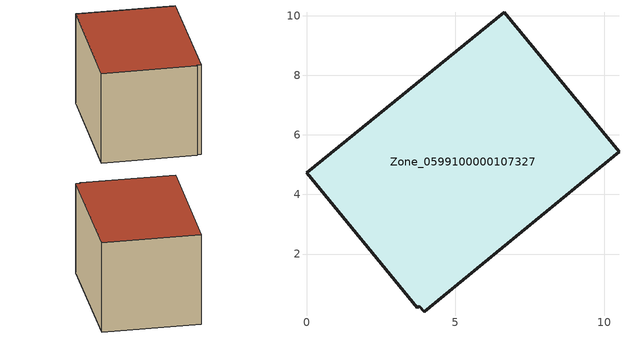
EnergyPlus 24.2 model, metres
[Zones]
Zone_0599100000107327
 floor ground (C_G): 3.79,0.25 3.72,0.2 0,4.74 6.64,10.13 10.5,5.43 3.95,0.05 z2.96
 wall outside (C_F): 10.5,5.43 6.64,10.13 0,4.74 3.72,0.2 3.79,0.25 3.95,0.05 10.5,5.43 z2.96:8.9
 roof outside (C_R): 3.79,0.25 3.95,0.05 10.5,5.43 6.64,10.13 0,4.74 3.72,0.2 z8.9
[BUILDING]
Pand.0599100000107327: North Axis=0; Terrain=City; Loads Convergence Tolerance Value=0.04; Temperature Convergence Tolerance Value=0.4; Solar Distribution=FullExterior; Maximum Number of Warmup Days=25; Minimum Number of Warmup Days=1
[Site:Location]
Rotterdam.The.Hague.AP_ZH_NLD Design_Conditions: Latitude=51.96; Longitude=4.45; Time Zone=1; Elevation=-4.5
[SITE:GROUNDTEMPERATURE:BUILDINGSURFACE]
18, 18, 18, 18, 18, 18, 18, 18, 18, 18, 18, 18
[MATERIAL] Thermal Absorptance=0.9; Solar Absorptance=0.7; Visible Absorptance=0.7
Name | Roughness | Thickness | Conductivity | Density | Specific Heat
G.TC.1946-1964 | MediumSmooth | 0.15 | 1 | 540 | 1210
F.TC.1946-1964 | Rough | 0.3 | 0.857143 | 1920 | 840
R.TC.1946-1964 | MediumRough | 0.2 | 0.235294 | 1500 | 1000
[CONSTRUCTION]
C_G: G.TC.1946-1964
C_F: F.TC.1946-1964
C_R: R.TC.1946-1964
[ZONE]
Zone_0599100000107327: Type=1; Multiplier=1; Ceiling Height=Autocalculate; Volume=Autocalculate; Floor Area=autocalculate; Part of Total Floor Area=Yes
[ZONEINFILTRATION:DESIGNFLOWRATE]
Infil_Zone_0599100000107327: Zone or ZoneList or Space or SpaceList=Zone_0599100000107327; Schedule=AlwaysOn; Design Flow Rate Calculation Method=Flow/Area; Flow Rate per Floor Area=0.003; Constant Term Coefficient=1; Temperature Term Coefficient=0; Velocity Term Coefficient=0; Velocity Squared Term Coefficient=0
[HVACTEMPLATE:ZONE:IDEALLOADSAIRSYSTEM]
Zone_0599100000107327: Maximum Heating Supply Air Temperature=50; Minimum Cooling Supply Air Temperature=13; Maximum Heating Supply Air Humidity Ratio=0.0156; Minimum Cooling Supply Air Humidity Ratio=0.0077; Heating Limit=NoLimit; Cooling Limit=NoLimit; Dehumidification Control Type=ConstantSensibleHeatRatio; Cooling Sensible Heat Ratio=0.7; Dehumidification Setpoint=60; Humidification Control Type=None; Humidification Setpoint=30; Outdoor Air Method=None; Outdoor Air Flow Rate per Person=0.00944; Outdoor Air Flow Rate per Zone Floor Area=0; Outdoor Air Flow Rate per Zone=0; Demand Controlled Ventilation Type=None; Outdoor Air Economizer Type=NoEconomizer; Heat Recovery Type=None; Sensible Heat Recovery Effectiveness=0.7; Latent Heat Recovery Effectiveness=0.65
[ZONECONTROL:THERMOSTAT]
ThermostatControl_Zone_0599100000107327: Zone or ZoneList=Zone_0599100000107327; Control Type Schedule=DualSetpointControlType; Control 1=Thermostat_Zone_0599100000107327; Temperature Difference Between Cutout And Setpoint=0
[THERMOSTATSETPOINT:DUALSETPOINT]
Thermostat_Zone_0599100000107327: Heating Setpoint Temperature Schedule=HeatingSetpoint_Zone_0599100000107327; Cooling Setpoint Temperature Schedule=CoolingSetpoint_Zone_0599100000107327
[SCHEDULE:COMPACT]
HeatingSetpoint_Zone_0599100000107327: Through: 12/31, For: AllDays, Until: 24:00, 21
CoolingSetpoint_Zone_0599100000107327: Through: 12/31, For: AllDays, Until: 24:00, 24
DualSetpointControlType: Through: 12/31, For: AllDays, Until: 24:00, 4
AlwaysOn: Through: 12/31, For: AllDays, Until: 24:00, 1
